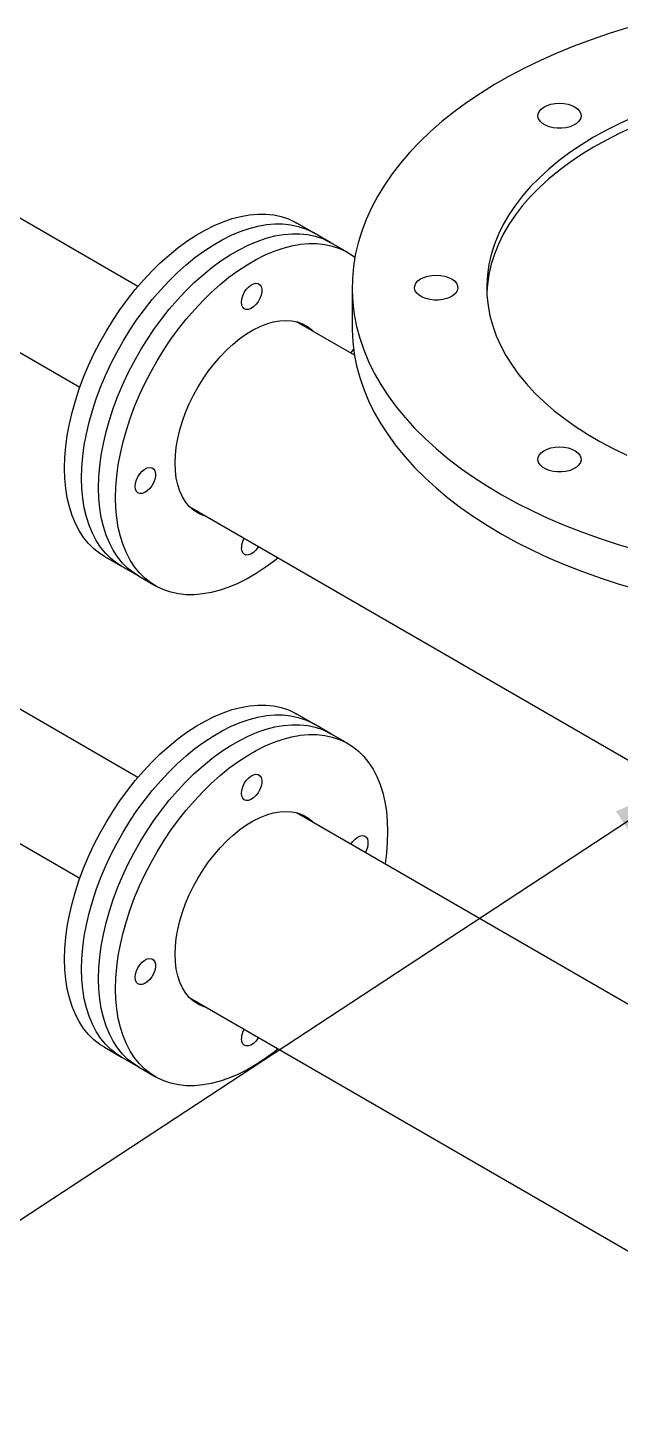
# Model space of a CAD drawing. Header units: millimetres. Extents: x 122 to 2816, y -707 to 556.
# Drawn here: x 2609.55 to 2621.86, y 159.05 to 188.08 of the extents above; entities that cross this region are included whole.
import ezdxf

# ---------------------------------------------------------------- set-up
doc = ezdxf.new("R2010")
doc.units = ezdxf.units.MM
doc.dimstyles.new('SLDDIMSTYLE0', dxfattribs={"dimtxt": 2.5, "dimasz": 1.852083, "dimexe": 0, "dimexo": 0.625, "dimgap": 0, "dimtad": 1, "dimdec": 0, "dimrnd": 1e-09, "dimtxsty": 'Standard', "dimsah": 1, "dimcen": 2.5, "dimazin": 3, "dimtfac": 1.852083, "dimtdec": 0, "dimtmove": 0, "dimatfit": 3, "dimfrac": 2})

msp = doc.modelspace()

# ---------------------------------------------------------------- linework, layer by layer
at = {"color": 7, "linetype": 'Continuous', "lineweight": 25}
for p, q in [((2611.834858, 182.704013), (2602.571094, 188.05187)), ((2601.766109, 185.728052), (2610.627457, 180.612505)), ((2615.491398, 183.817551), (2615.137845, 184.021653)), ((2615.844952, 183.613449), (2615.491398, 183.817551)), ((2616.198505, 183.409347), (2615.844952, 183.613449)), ((2616.288466, 182.679841), (2616.288466, 181.8633)), ((2616.337779, 181.276521), (2615.134461, 181.971182)), ((2612.912141, 178.121595), (2622.204646, 172.757146)), ((2611.13817, 177.093262), (2611.491723, 176.88916)), ((2611.491723, 176.88916), (2611.845277, 176.685058)), ((2611.845277, 176.685058), (2612.19883, 176.480956)), ((2611.834858, 172.497253), (2605.516524, 176.14475)), ((2604.711539, 173.820931), (2610.627457, 170.405745)), ((2615.491398, 173.610791), (2615.137845, 173.814893)), ((2615.844952, 173.406689), (2615.491398, 173.610791)), ((2616.198505, 173.202587), (2615.844952, 173.406689)), ((2622.204646, 167.682891), (2615.134461, 171.764422)), ((2612.912141, 167.914835), (2622.204646, 162.550386)), ((2611.13817, 166.886502), (2611.491723, 166.6824)), ((2611.491723, 166.6824), (2611.845277, 166.478298)), ((2611.845277, 166.478298), (2612.19883, 166.274196))]:
    msp.add_line(p, q, dxfattribs=at)
at = {"color": 7, "linetype": 'Continuous', "lineweight": 25, "flags": 128}
for points in [[(2622.011963, 188.077868), (2621.632098, 187.960111), (2621.260928, 187.83345), (2620.899079, 187.698099), (2620.54716, 187.554286), (2620.205766, 187.402254), (2619.875471, 187.242259), (2619.556834, 187.07457), (2619.250391, 186.899471), (2618.956658, 186.717257), (2618.676132, 186.528235), (2618.409285, 186.332723), (2618.156567, 186.131052), (2617.918405, 185.923562), (2617.695199, 185.710601), (2617.487327, 185.492531), (2617.295138, 185.269717), (2617.118958, 185.042536), (2616.959082, 184.811371), (2616.815781, 184.576612), (2616.689297, 184.338655), (2616.579841, 184.0979), (2616.4876, 183.854755), (2616.412728, 183.609628), (2616.355353, 183.362933), (2616.315569, 183.115086), (2616.293446, 182.866506), (2616.289019, 182.617611), (2616.302297, 182.36882), (2616.333257, 182.120554), (2616.381847, 181.873232), (2616.447984, 181.627269), (2616.531558, 181.383081), (2616.632428, 181.14108), (2616.750423, 180.901673), (2616.885344, 180.665265), (2617.036964, 180.432254), (2617.205028, 180.203033), (2617.389251, 179.977989), (2617.589324, 179.7575), (2617.804908, 179.541939), (2618.035641, 179.331669), (2618.281133, 179.127045), (2618.54097, 178.928412), (2618.814714, 178.736104), (2619.101904, 178.550447), (2619.402055, 178.371753), (2619.714662, 178.200323), (2620.039196, 178.036446), (2620.375111, 177.8804), (2620.721841, 177.732446), (2621.0788, 177.592835), (2621.445387, 177.461802), (2621.820983, 177.339567), (2622.204956, 177.226337)], [(2620.601281, 186.511406), (2620.691866, 186.506088), (2620.778742, 186.490353), (2620.858352, 186.464844), (2620.927438, 186.430606), (2620.983171, 186.38904), (2621.02327, 186.341849), (2621.046092, 186.290964), (2621.050704, 186.238469), (2621.036916, 186.186512), (2621.005293, 186.137221), (2620.957131, 186.092614), (2620.894399, 186.054517), (2620.819667, 186.024489), (2620.735995, 186.003761), (2620.646807, 185.99318), (2620.555756, 185.99318), (2620.466568, 186.003761), (2620.382896, 186.024489), (2620.308164, 186.054517), (2620.245432, 186.092614), (2620.197269, 186.137221), (2620.165647, 186.186512), (2620.151859, 186.238469), (2620.156471, 186.290964), (2620.179293, 186.341849), (2620.219392, 186.38904), (2620.275125, 186.430606), (2620.344211, 186.464844), (2620.423821, 186.490353), (2620.510697, 186.506088), (2620.601281, 186.511406)], [(2622.143846, 186.225229), (2621.854736, 186.092598), (2621.576974, 185.952118), (2621.311198, 185.804111), (2621.058021, 185.648919), (2620.818023, 185.486897), (2620.591758, 185.318419), (2620.379745, 185.143872), (2620.182473, 184.963658), (2620.000394, 184.778191), (2619.833929, 184.587898), (2619.683459, 184.393216), (2619.54933, 184.194593), (2619.431852, 183.992487), (2619.331295, 183.787361), (2619.247889, 183.579688), (2619.181827, 183.369945), (2619.13326, 183.158615), (2619.1023, 182.946184), (2619.089019, 182.73314), (2619.093447, 182.519974), (2619.115574, 182.307175), (2619.155348, 182.095234), (2619.212679, 181.884637), (2619.287435, 181.675869), (2619.379443, 181.46941), (2619.488492, 181.265735), (2619.614332, 181.065313), (2619.756672, 180.868604), (2619.915185, 180.676061), (2620.089507, 180.488127), (2620.279237, 180.305234), (2620.483939, 180.127802), (2620.703141, 179.956241), (2620.936339, 179.790943), (2621.182998, 179.632291), (2621.442549, 179.480647), (2621.714396, 179.336362), (2621.997914, 179.199767)], [(2622.143846, 186.021094), (2621.854736, 185.888463), (2621.576974, 185.747983), (2621.311198, 185.599976), (2621.058021, 185.444783), (2620.818023, 185.282762), (2620.591758, 185.114284), (2620.379745, 184.939737), (2620.182473, 184.759523), (2620.000394, 184.574056), (2619.833929, 184.383763), (2619.683459, 184.189081), (2619.54933, 183.990458), (2619.431852, 183.788352), (2619.331295, 183.583226), (2619.247889, 183.375553), (2619.181827, 183.16581), (2619.13326, 182.95448), (2619.1023, 182.742049), (2619.090496, 182.577773)], [(2610.30958, 178.924642), (2610.315897, 179.146444), (2610.334817, 179.374547), (2610.366257, 179.607934), (2610.410077, 179.845562), (2610.46608, 180.08637), (2610.534016, 180.329281), (2610.613583, 180.573211), (2610.704424, 180.817071), (2610.806135, 181.059772), (2610.91826, 181.300229), (2611.040298, 181.537369), (2611.171706, 181.770132), (2611.311896, 181.997479), (2611.460242, 182.218395), (2611.616081, 182.431892), (2611.778717, 182.637018), (2611.947424, 182.832856), (2612.121449, 183.018531), (2612.300014, 183.193215), (2612.482321, 183.356127), (2612.667557, 183.506539), (2612.854894, 183.64378), (2613.043496, 183.767237), (2613.232519, 183.876358), (2613.421121, 183.970656), (2613.608458, 184.04971), (2613.793694, 184.113166), (2613.976001, 184.160742), (2614.154566, 184.192225), (2614.328591, 184.207474), (2614.497298, 184.206421), (2614.659934, 184.189071), (2614.815773, 184.155502), (2614.964119, 184.105862), (2615.104309, 184.040375), (2615.137845, 184.021653)], [(2610.663134, 178.72054), (2610.66945, 178.942342), (2610.68837, 179.170445), (2610.719811, 179.403832), (2610.76363, 179.64146), (2610.819633, 179.882268), (2610.88757, 180.125179), (2610.967136, 180.369109), (2611.057978, 180.612969), (2611.159688, 180.85567), (2611.271813, 181.096127), (2611.393852, 181.333267), (2611.52526, 181.56603), (2611.665449, 181.793377), (2611.813795, 182.014293), (2611.969634, 182.22779), (2612.13227, 182.432916), (2612.300978, 182.628754), (2612.475002, 182.814429), (2612.653567, 182.989113), (2612.835874, 183.152025), (2613.02111, 183.302437), (2613.208447, 183.439678), (2613.397049, 183.563135), (2613.586073, 183.672256), (2613.774674, 183.766554), (2613.962011, 183.845608), (2614.147247, 183.909064), (2614.329555, 183.95664), (2614.508119, 183.988123), (2614.682144, 184.003372), (2614.850851, 184.002319), (2615.013488, 183.984969), (2615.169326, 183.9514), (2615.317672, 183.90176), (2615.457862, 183.836273), (2615.491398, 183.817551)], [(2610.663134, 178.72054), (2610.66945, 178.942342), (2610.68837, 179.170445), (2610.719811, 179.403832), (2610.76363, 179.64146), (2610.819633, 179.882268), (2610.88757, 180.125179), (2610.967136, 180.369109), (2611.057978, 180.612969), (2611.159688, 180.85567), (2611.271813, 181.096127), (2611.393852, 181.333267), (2611.52526, 181.56603), (2611.665449, 181.793377), (2611.813795, 182.014293), (2611.969634, 182.22779), (2612.13227, 182.432916), (2612.300978, 182.628754), (2612.475002, 182.814429), (2612.653567, 182.989113), (2612.835874, 183.152025), (2613.02111, 183.302437), (2613.208447, 183.439678), (2613.397049, 183.563135), (2613.586073, 183.672256), (2613.774674, 183.766554), (2613.962011, 183.845608), (2614.147247, 183.909064), (2614.329555, 183.95664), (2614.508119, 183.988123), (2614.682144, 184.003372), (2614.850851, 184.002319), (2615.013488, 183.984969), (2615.169326, 183.9514), (2615.317672, 183.90176), (2615.457862, 183.836273), (2615.491398, 183.817551)], [(2611.016687, 178.516438), (2611.023003, 178.738239), (2611.041924, 178.966343), (2611.073364, 179.19973), (2611.117183, 179.437358), (2611.173187, 179.678166), (2611.241123, 179.921077), (2611.32069, 180.165007), (2611.411531, 180.408867), (2611.513241, 180.651568), (2611.625366, 180.892025), (2611.747405, 181.129165), (2611.878813, 181.361928), (2612.019003, 181.589275), (2612.167349, 181.810191), (2612.323187, 182.023688), (2612.485824, 182.228814), (2612.654531, 182.424652), (2612.828555, 182.610327), (2613.00712, 182.785011), (2613.189428, 182.947923), (2613.374664, 183.098335), (2613.562001, 183.235576), (2613.750602, 183.359033), (2613.939626, 183.468154), (2614.128228, 183.562452), (2614.315565, 183.641505), (2614.500801, 183.704962), (2614.683108, 183.752538), (2614.861673, 183.784021), (2615.035697, 183.79927), (2615.204405, 183.798217), (2615.367041, 183.780867), (2615.52288, 183.747298), (2615.671226, 183.697658), (2615.811415, 183.632171), (2615.844952, 183.613449)], [(2611.016687, 178.516438), (2611.023003, 178.738239), (2611.041924, 178.966343), (2611.073364, 179.19973), (2611.117183, 179.437358), (2611.173187, 179.678166), (2611.241123, 179.921077), (2611.32069, 180.165007), (2611.411531, 180.408867), (2611.513241, 180.651568), (2611.625366, 180.892025), (2611.747405, 181.129165), (2611.878813, 181.361928), (2612.019003, 181.589275), (2612.167349, 181.810191), (2612.323187, 182.023688), (2612.485824, 182.228814), (2612.654531, 182.424652), (2612.828555, 182.610327), (2613.00712, 182.785011), (2613.189428, 182.947923), (2613.374664, 183.098335), (2613.562001, 183.235576), (2613.750602, 183.359033), (2613.939626, 183.468154), (2614.128228, 183.562452), (2614.315565, 183.641505), (2614.500801, 183.704962), (2614.683108, 183.752538), (2614.861673, 183.784021), (2615.035697, 183.79927), (2615.204405, 183.798217), (2615.367041, 183.780867), (2615.52288, 183.747298), (2615.671226, 183.697658), (2615.811415, 183.632171), (2615.844952, 183.613449)], [(2611.37024, 178.312336), (2611.376557, 178.534137), (2611.395477, 178.762241), (2611.426917, 178.995628), (2611.470737, 179.233256), (2611.52674, 179.474063), (2611.594676, 179.716975), (2611.674243, 179.960905), (2611.765084, 180.204765), (2611.866795, 180.447466), (2611.97892, 180.687923), (2612.100959, 180.925063), (2612.232366, 181.157826), (2612.372556, 181.385173), (2612.520902, 181.606088), (2612.676741, 181.819586), (2612.839377, 182.024712), (2613.008084, 182.22055), (2613.182109, 182.406225), (2613.360674, 182.580909), (2613.542981, 182.743821), (2613.728217, 182.894233), (2613.915554, 183.031474), (2614.104156, 183.154931), (2614.293179, 183.264052), (2614.481781, 183.35835), (2614.669118, 183.437403), (2614.854354, 183.50086), (2615.036661, 183.548436), (2615.215226, 183.579919), (2615.389251, 183.595168), (2615.557958, 183.594115), (2615.720594, 183.576765), (2615.876433, 183.543196), (2616.024779, 183.493556), (2616.164969, 183.428069), (2616.296377, 183.347026), (2616.345534, 183.310958)], [(2618.038466, 182.93962), (2618.12905, 182.934303), (2618.215926, 182.918567), (2618.295536, 182.893058), (2618.364623, 182.85882), (2618.420356, 182.817255), (2618.460454, 182.770064), (2618.483277, 182.719179), (2618.487888, 182.666683), (2618.4741, 182.614727), (2618.442478, 182.565436), (2618.394315, 182.520828), (2618.331583, 182.482731), (2618.256852, 182.452704), (2618.173179, 182.431975), (2618.083992, 182.421394), (2617.99294, 182.421394), (2617.903752, 182.431975), (2617.82008, 182.452704), (2617.745348, 182.482731), (2617.682617, 182.520828), (2617.634454, 182.565436), (2617.602831, 182.614727), (2617.589043, 182.666683), (2617.593655, 182.719179), (2617.616477, 182.770064), (2617.656576, 182.817255), (2617.712309, 182.85882), (2617.781395, 182.893058), (2617.861006, 182.918567), (2617.947881, 182.934303), (2618.038466, 182.93962)], [(2613.986536, 182.374381), (2613.9932, 182.439148), (2614.012775, 182.50754), (2614.04403, 182.57526), (2614.085002, 182.638052), (2614.133115, 182.691972), (2614.185348, 182.733631), (2614.238417, 182.760412), (2614.288989, 182.770632), (2614.333886, 182.763648), (2614.370286, 182.7399), (2614.395903, 182.70088), (2614.409127, 182.649039), (2614.409127, 182.587635), (2614.395903, 182.520527), (2614.370286, 182.45193), (2614.333886, 182.386155), (2614.288989, 182.327335), (2614.238417, 182.279165), (2614.185348, 182.244674), (2614.133115, 182.226026), (2614.085002, 182.224395), (2614.04403, 182.239883), (2614.012775, 182.271517), (2613.9932, 182.317308), (2613.986536, 182.374381)], [(2612.607677, 179.026693), (2612.613903, 179.19266), (2612.632532, 179.364517), (2612.663418, 179.540918), (2612.706319, 179.720483), (2612.7609, 179.901806), (2612.826733, 180.083468), (2612.903304, 180.264048), (2612.990013, 180.442132), (2613.086181, 180.616326), (2613.191056, 180.785268), (2613.303816, 180.947634), (2613.42358, 181.102155), (2613.549411, 181.247621), (2613.680322, 181.382893), (2613.81529, 181.506913), (2613.953259, 181.618709), (2614.093148, 181.717409), (2614.233864, 181.802237), (2614.374303, 181.872532), (2614.513369, 181.927742), (2614.649971, 181.967436), (2614.783041, 181.991302), (2614.911537, 181.999155), (2615.034455, 181.990932), (2615.150831, 181.966698), (2615.259756, 181.926643), (2615.360375, 181.871081), (2615.451903, 181.800445), (2615.485194, 181.768708)], [(2616.288466, 181.8633), (2616.289019, 181.80107), (2616.302297, 181.552279), (2616.333257, 181.304014), (2616.381847, 181.056691), (2616.447984, 180.810728), (2616.531558, 180.56654), (2616.632428, 180.324539), (2616.750423, 180.085133), (2616.885344, 179.848725), (2617.036964, 179.615713), (2617.205028, 179.386492), (2617.389251, 179.161448), (2617.589324, 178.940959), (2617.804908, 178.725398), (2618.035641, 178.515128), (2618.281133, 178.310504), (2618.54097, 178.111871), (2618.814714, 177.919564), (2619.101904, 177.733906), (2619.402055, 177.555212), (2619.714662, 177.383782), (2620.039196, 177.219906), (2620.375111, 177.063859), (2620.721841, 176.915905), (2621.0788, 176.776294), (2621.445387, 176.645261), (2621.820983, 176.523026), (2622.204956, 176.409797)], [(2616.264989, 181.318542), (2616.29471, 181.362), (2616.320166, 181.392646)], [(2620.601281, 179.367835), (2620.691866, 179.362517), (2620.778742, 179.346782), (2620.858352, 179.321273), (2620.927438, 179.287035), (2620.983171, 179.245469), (2621.02327, 179.198278), (2621.046092, 179.147393), (2621.050704, 179.094898), (2621.036916, 179.042941), (2621.005293, 178.99365), (2620.957131, 178.949043), (2620.894399, 178.910946), (2620.819667, 178.880918), (2620.735995, 178.86019), (2620.646807, 178.849609), (2620.555756, 178.849609), (2620.466568, 178.86019), (2620.382896, 178.880918), (2620.308164, 178.910946), (2620.245432, 178.949043), (2620.197269, 178.99365), (2620.165647, 179.042941), (2620.151859, 179.094898), (2620.156471, 179.147393), (2620.179293, 179.198278), (2620.219392, 179.245469), (2620.275125, 179.287035), (2620.344211, 179.321273), (2620.423821, 179.346782), (2620.510697, 179.362517), (2620.601281, 179.367835)], [(2611.13817, 177.093262), (2611.040298, 177.155584), (2610.91826, 177.25182), (2610.806135, 177.362821), (2610.704424, 177.488089), (2610.613583, 177.627066), (2610.534016, 177.779131), (2610.46608, 177.943604), (2610.410077, 178.119752), (2610.366257, 178.306787), (2610.334817, 178.503873), (2610.315897, 178.710132), (2610.30958, 178.924642)], [(2611.776827, 178.547053), (2611.783491, 178.61182), (2611.803066, 178.680212), (2611.834321, 178.747932), (2611.875293, 178.810725), (2611.923406, 178.864644), (2611.975639, 178.906304), (2612.028708, 178.933084), (2612.07928, 178.943304), (2612.124177, 178.93632), (2612.160577, 178.912572), (2612.186194, 178.873552), (2612.199418, 178.821712), (2612.199418, 178.760308), (2612.186194, 178.693199), (2612.160577, 178.624602), (2612.124177, 178.558827), (2612.07928, 178.500007), (2612.028708, 178.451838), (2611.975639, 178.417346), (2611.923406, 178.398699), (2611.875293, 178.397068), (2611.834321, 178.412556), (2611.803066, 178.444189), (2611.783491, 178.489981), (2611.776827, 178.547053)], [(2613.262874, 177.919121), (2613.191056, 177.941672), (2613.086181, 177.989527), (2612.990013, 178.052689), (2612.903304, 178.130661), (2612.826733, 178.222834), (2612.7609, 178.328487), (2612.706319, 178.446792), (2612.663418, 178.576824), (2612.632532, 178.717565), (2612.613903, 178.867913), (2612.607677, 179.026693)], [(2611.491723, 176.88916), (2611.393852, 176.951482), (2611.271813, 177.047718), (2611.159688, 177.158719), (2611.057978, 177.283987), (2610.967136, 177.422964), (2610.88757, 177.575029), (2610.819633, 177.739502), (2610.76363, 177.91565), (2610.719811, 178.102685), (2610.68837, 178.299771), (2610.66945, 178.50603), (2610.663134, 178.72054)], [(2611.491723, 176.88916), (2611.393852, 176.951482), (2611.271813, 177.047718), (2611.159688, 177.158719), (2611.057978, 177.283987), (2610.967136, 177.422964), (2610.88757, 177.575029), (2610.819633, 177.739502), (2610.76363, 177.91565), (2610.719811, 178.102685), (2610.68837, 178.299771), (2610.66945, 178.50603), (2610.663134, 178.72054)], [(2611.845277, 176.685058), (2611.747405, 176.74738), (2611.625366, 176.843616), (2611.513241, 176.954617), (2611.411531, 177.079885), (2611.32069, 177.218862), (2611.241123, 177.370927), (2611.173187, 177.5354), (2611.117183, 177.711548), (2611.073364, 177.898582), (2611.041924, 178.095669), (2611.023003, 178.301928), (2611.016687, 178.516438)], [(2611.845277, 176.685058), (2611.747405, 176.74738), (2611.625366, 176.843616), (2611.513241, 176.954617), (2611.411531, 177.079885), (2611.32069, 177.218862), (2611.241123, 177.370927), (2611.173187, 177.5354), (2611.117183, 177.711548), (2611.073364, 177.898582), (2611.041924, 178.095669), (2611.023003, 178.301928), (2611.016687, 178.516438)], [(2614.750509, 177.060328), (2614.669118, 176.996071), (2614.481781, 176.85883), (2614.293179, 176.735373), (2614.104156, 176.626252), (2613.915554, 176.531954), (2613.728217, 176.4529), (2613.542981, 176.389443), (2613.360674, 176.341868), (2613.182109, 176.310385), (2613.008084, 176.295136), (2612.839377, 176.296188), (2612.676741, 176.313538), (2612.520902, 176.347108), (2612.372556, 176.396747), (2612.232366, 176.462235), (2612.100959, 176.543278), (2611.97892, 176.639514), (2611.866795, 176.750515), (2611.765084, 176.875783), (2611.674243, 177.01476), (2611.594676, 177.166825), (2611.52674, 177.331298), (2611.470737, 177.507446), (2611.426917, 177.69448), (2611.395477, 177.891567), (2611.376557, 178.097826), (2611.37024, 178.312336)], [(2614.342242, 177.296016), (2614.333886, 177.282775), (2614.288989, 177.223955), (2614.238417, 177.175785), (2614.185348, 177.141293), (2614.133115, 177.122646), (2614.085002, 177.121015), (2614.04403, 177.136503), (2614.012775, 177.168137), (2613.9932, 177.213928), (2613.986536, 177.271001)], [(2610.30958, 168.717881), (2610.315897, 168.939683), (2610.334817, 169.167787), (2610.366257, 169.401174), (2610.410077, 169.638802), (2610.46608, 169.879609), (2610.534016, 170.122521), (2610.613583, 170.366451), (2610.704424, 170.610311), (2610.806135, 170.853012), (2610.91826, 171.093469), (2611.040298, 171.330609), (2611.171706, 171.563372), (2611.311896, 171.790719), (2611.460242, 172.011634), (2611.616081, 172.225132), (2611.778717, 172.430258), (2611.947424, 172.626096), (2612.121449, 172.811771), (2612.300014, 172.986455), (2612.482321, 173.149367), (2612.667557, 173.299779), (2612.854894, 173.43702), (2613.043496, 173.560476), (2613.232519, 173.669598), (2613.421121, 173.763896), (2613.608458, 173.842949), (2613.793694, 173.906406), (2613.976001, 173.953982), (2614.154566, 173.985465), (2614.328591, 174.000714), (2614.497298, 173.999661), (2614.659934, 173.982311), (2614.815773, 173.948741), (2614.964119, 173.899102), (2615.104309, 173.833615), (2615.137845, 173.814893)], [(2610.663134, 168.513779), (2610.66945, 168.735581), (2610.68837, 168.963685), (2610.719811, 169.197072), (2610.76363, 169.4347), (2610.819633, 169.675507), (2610.88757, 169.918419), (2610.967136, 170.162349), (2611.057978, 170.406209), (2611.159688, 170.64891), (2611.271813, 170.889367), (2611.393852, 171.126507), (2611.52526, 171.35927), (2611.665449, 171.586617), (2611.813795, 171.807532), (2611.969634, 172.02103), (2612.13227, 172.226156), (2612.300978, 172.421994), (2612.475002, 172.607669), (2612.653567, 172.782353), (2612.835874, 172.945265), (2613.02111, 173.095677), (2613.208447, 173.232918), (2613.397049, 173.356374), (2613.586073, 173.465495), (2613.774674, 173.559794), (2613.962011, 173.638847), (2614.147247, 173.702304), (2614.329555, 173.74988), (2614.508119, 173.781363), (2614.682144, 173.796612), (2614.850851, 173.795559), (2615.013488, 173.778209), (2615.169326, 173.744639), (2615.317672, 173.695), (2615.457862, 173.629513), (2615.491398, 173.610791)], [(2610.663134, 168.513779), (2610.66945, 168.735581), (2610.68837, 168.963685), (2610.719811, 169.197072), (2610.76363, 169.4347), (2610.819633, 169.675507), (2610.88757, 169.918419), (2610.967136, 170.162349), (2611.057978, 170.406209), (2611.159688, 170.64891), (2611.271813, 170.889367), (2611.393852, 171.126507), (2611.52526, 171.35927), (2611.665449, 171.586617), (2611.813795, 171.807532), (2611.969634, 172.02103), (2612.13227, 172.226156), (2612.300978, 172.421994), (2612.475002, 172.607669), (2612.653567, 172.782353), (2612.835874, 172.945265), (2613.02111, 173.095677), (2613.208447, 173.232918), (2613.397049, 173.356374), (2613.586073, 173.465495), (2613.774674, 173.559794), (2613.962011, 173.638847), (2614.147247, 173.702304), (2614.329555, 173.74988), (2614.508119, 173.781363), (2614.682144, 173.796612), (2614.850851, 173.795559), (2615.013488, 173.778209), (2615.169326, 173.744639), (2615.317672, 173.695), (2615.457862, 173.629513), (2615.491398, 173.610791)], [(2611.016687, 168.309677), (2611.023003, 168.531479), (2611.041924, 168.759583), (2611.073364, 168.99297), (2611.117183, 169.230598), (2611.173187, 169.471405), (2611.241123, 169.714317), (2611.32069, 169.958247), (2611.411531, 170.202107), (2611.513241, 170.444808), (2611.625366, 170.685265), (2611.747405, 170.922404), (2611.878813, 171.155168), (2612.019003, 171.382515), (2612.167349, 171.60343), (2612.323187, 171.816928), (2612.485824, 172.022054), (2612.654531, 172.217892), (2612.828555, 172.403567), (2613.00712, 172.578251), (2613.189428, 172.741163), (2613.374664, 172.891575), (2613.562001, 173.028816), (2613.750602, 173.152272), (2613.939626, 173.261393), (2614.128228, 173.355691), (2614.315565, 173.434745), (2614.500801, 173.498202), (2614.683108, 173.545778), (2614.861673, 173.577261), (2615.035697, 173.59251), (2615.204405, 173.591457), (2615.367041, 173.574107), (2615.52288, 173.540537), (2615.671226, 173.490898), (2615.811415, 173.425411), (2615.844952, 173.406689)], [(2611.016687, 168.309677), (2611.023003, 168.531479), (2611.041924, 168.759583), (2611.073364, 168.99297), (2611.117183, 169.230598), (2611.173187, 169.471405), (2611.241123, 169.714317), (2611.32069, 169.958247), (2611.411531, 170.202107), (2611.513241, 170.444808), (2611.625366, 170.685265), (2611.747405, 170.922404), (2611.878813, 171.155168), (2612.019003, 171.382515), (2612.167349, 171.60343), (2612.323187, 171.816928), (2612.485824, 172.022054), (2612.654531, 172.217892), (2612.828555, 172.403567), (2613.00712, 172.578251), (2613.189428, 172.741163), (2613.374664, 172.891575), (2613.562001, 173.028816), (2613.750602, 173.152272), (2613.939626, 173.261393), (2614.128228, 173.355691), (2614.315565, 173.434745), (2614.500801, 173.498202), (2614.683108, 173.545778), (2614.861673, 173.577261), (2615.035697, 173.59251), (2615.204405, 173.591457), (2615.367041, 173.574107), (2615.52288, 173.540537), (2615.671226, 173.490898), (2615.811415, 173.425411), (2615.844952, 173.406689)], [(2611.37024, 168.105575), (2611.376557, 168.327377), (2611.395477, 168.555481), (2611.426917, 168.788868), (2611.470737, 169.026496), (2611.52674, 169.267303), (2611.594676, 169.510215), (2611.674243, 169.754145), (2611.765084, 169.998005), (2611.866795, 170.240706), (2611.97892, 170.481163), (2612.100959, 170.718302), (2612.232366, 170.951066), (2612.372556, 171.178413), (2612.520902, 171.399328), (2612.676741, 171.612826), (2612.839377, 171.817952), (2613.008084, 172.01379), (2613.182109, 172.199465), (2613.360674, 172.374149), (2613.542981, 172.537061), (2613.728217, 172.687473), (2613.915554, 172.824714), (2614.104156, 172.94817), (2614.293179, 173.057291), (2614.481781, 173.151589), (2614.669118, 173.230643), (2614.854354, 173.2941), (2615.036661, 173.341676), (2615.215226, 173.373159), (2615.389251, 173.388408), (2615.557958, 173.387355), (2615.720594, 173.370005), (2615.876433, 173.336435), (2616.024779, 173.286796), (2616.164969, 173.221309), (2616.296377, 173.140266), (2616.418415, 173.044029), (2616.53054, 172.933029), (2616.632251, 172.80776), (2616.723092, 172.668784), (2616.802659, 172.516719), (2616.870595, 172.352245), (2616.926598, 172.176098), (2616.970418, 171.989063), (2617.001858, 171.791976), (2617.020778, 171.585717), (2617.027095, 171.371208), (2617.020778, 171.149406), (2617.001858, 170.921302), (2616.972828, 170.703155)], [(2613.986536, 172.16762), (2613.9932, 172.232387), (2614.012775, 172.30078), (2614.04403, 172.368499), (2614.085002, 172.431292), (2614.133115, 172.485212), (2614.185348, 172.526871), (2614.238417, 172.553652), (2614.288989, 172.563872), (2614.333886, 172.556888), (2614.370286, 172.53314), (2614.395903, 172.49412), (2614.409127, 172.442279), (2614.409127, 172.380875), (2614.395903, 172.313767), (2614.370286, 172.24517), (2614.333886, 172.179395), (2614.288989, 172.120575), (2614.238417, 172.072405), (2614.185348, 172.037913), (2614.133115, 172.019266), (2614.085002, 172.017635), (2614.04403, 172.033123), (2614.012775, 172.064757), (2613.9932, 172.110548), (2613.986536, 172.16762)], [(2612.607677, 168.819932), (2612.613903, 168.9859), (2612.632532, 169.157757), (2612.663418, 169.334158), (2612.706319, 169.513723), (2612.7609, 169.695046), (2612.826733, 169.876708), (2612.903304, 170.057288), (2612.990013, 170.235372), (2613.086181, 170.409566), (2613.191056, 170.578508), (2613.303816, 170.740874), (2613.42358, 170.895395), (2613.549411, 171.040861), (2613.680322, 171.176133), (2613.81529, 171.300152), (2613.953259, 171.411949), (2614.093148, 171.510648), (2614.233864, 171.595477), (2614.374303, 171.665772), (2614.513369, 171.720982), (2614.649971, 171.760675), (2614.783041, 171.784542), (2614.911537, 171.792395), (2615.034455, 171.784172), (2615.150831, 171.759938), (2615.259756, 171.719883), (2615.360375, 171.66432), (2615.451903, 171.593684), (2615.485194, 171.561948)], [(2616.264989, 171.111782), (2616.29471, 171.15524), (2616.342824, 171.20916), (2616.395056, 171.250819), (2616.448126, 171.2776), (2616.498698, 171.287819), (2616.543594, 171.280836), (2616.579995, 171.257088), (2616.605612, 171.218067), (2616.618836, 171.166227), (2616.618836, 171.104823), (2616.605612, 171.037714), (2616.579995, 170.969117), (2616.564733, 170.938744)], [(2611.13817, 166.886502), (2611.040298, 166.948824), (2610.91826, 167.04506), (2610.806135, 167.156061), (2610.704424, 167.281329), (2610.613583, 167.420306), (2610.534016, 167.572371), (2610.46608, 167.736844), (2610.410077, 167.912991), (2610.366257, 168.100026), (2610.334817, 168.297113), (2610.315897, 168.503372), (2610.30958, 168.717881)], [(2611.776827, 168.340293), (2611.783491, 168.40506), (2611.803066, 168.473452), (2611.834321, 168.541172), (2611.875293, 168.603964), (2611.923406, 168.657884), (2611.975639, 168.699543), (2612.028708, 168.726324), (2612.07928, 168.736544), (2612.124177, 168.72956), (2612.160577, 168.705812), (2612.186194, 168.666792), (2612.199418, 168.614951), (2612.199418, 168.553548), (2612.186194, 168.486439), (2612.160577, 168.417842), (2612.124177, 168.352067), (2612.07928, 168.293247), (2612.028708, 168.245078), (2611.975639, 168.210586), (2611.923406, 168.191938), (2611.875293, 168.190307), (2611.834321, 168.205795), (2611.803066, 168.237429), (2611.783491, 168.28322), (2611.776827, 168.340293)], [(2613.262874, 167.712361), (2613.191056, 167.734912), (2613.086181, 167.782767), (2612.990013, 167.845929), (2612.903304, 167.923901), (2612.826733, 168.016074), (2612.7609, 168.121727), (2612.706319, 168.240032), (2612.663418, 168.370064), (2612.632532, 168.510805), (2612.613903, 168.661153), (2612.607677, 168.819932)], [(2611.491723, 166.6824), (2611.393852, 166.744722), (2611.271813, 166.840958), (2611.159688, 166.951959), (2611.057978, 167.077227), (2610.967136, 167.216204), (2610.88757, 167.368269), (2610.819633, 167.532742), (2610.76363, 167.708889), (2610.719811, 167.895924), (2610.68837, 168.093011), (2610.66945, 168.29927), (2610.663134, 168.513779)], [(2611.491723, 166.6824), (2611.393852, 166.744722), (2611.271813, 166.840958), (2611.159688, 166.951959), (2611.057978, 167.077227), (2610.967136, 167.216204), (2610.88757, 167.368269), (2610.819633, 167.532742), (2610.76363, 167.708889), (2610.719811, 167.895924), (2610.68837, 168.093011), (2610.66945, 168.29927), (2610.663134, 168.513779)], [(2611.845277, 166.478298), (2611.747405, 166.54062), (2611.625366, 166.636856), (2611.513241, 166.747856), (2611.411531, 166.873125), (2611.32069, 167.012102), (2611.241123, 167.164166), (2611.173187, 167.32864), (2611.117183, 167.504787), (2611.073364, 167.691822), (2611.041924, 167.888909), (2611.023003, 168.095168), (2611.016687, 168.309677)], [(2611.845277, 166.478298), (2611.747405, 166.54062), (2611.625366, 166.636856), (2611.513241, 166.747856), (2611.411531, 166.873125), (2611.32069, 167.012102), (2611.241123, 167.164166), (2611.173187, 167.32864), (2611.117183, 167.504787), (2611.073364, 167.691822), (2611.041924, 167.888909), (2611.023003, 168.095168), (2611.016687, 168.309677)], [(2614.750509, 166.853568), (2614.669118, 166.78931), (2614.481781, 166.65207), (2614.293179, 166.528613), (2614.104156, 166.419492), (2613.915554, 166.325194), (2613.728217, 166.24614), (2613.542981, 166.182683), (2613.360674, 166.135107), (2613.182109, 166.103625), (2613.008084, 166.088376), (2612.839377, 166.089428), (2612.676741, 166.106778), (2612.520902, 166.140348), (2612.372556, 166.189987), (2612.232366, 166.255475), (2612.100959, 166.336518), (2611.97892, 166.432754), (2611.866795, 166.543754), (2611.765084, 166.669023), (2611.674243, 166.808), (2611.594676, 166.960064), (2611.52674, 167.124538), (2611.470737, 167.300685), (2611.426917, 167.48772), (2611.395477, 167.684807), (2611.376557, 167.891066), (2611.37024, 168.105575)], [(2614.342242, 167.089256), (2614.333886, 167.076015), (2614.288989, 167.017195), (2614.238417, 166.969025), (2614.185348, 166.934533), (2614.133115, 166.915886), (2614.085002, 166.914255), (2614.04403, 166.929743), (2614.012775, 166.961377), (2613.9932, 167.007168), (2613.986536, 167.06424)]]:
    msp.add_lwpolyline(points, dxfattribs=at)
at = {"color": 7, "linetype": 'Continuous', "lineweight": 25}
for centre in [(2614.414231, 177.257122), (2614.414231, 167.050361)]:
    msp.add_arc(centre, 0.42792, 150.3116185, 178.1413808, dxfattribs=at)

# ---------------------------------------------------------------- leaders
at = {"color": 7, "linetype": 'Continuous', "lineweight": 0}
msp.add_leader([(2623.492315, 172.553368), (2590.645857, 150.994435)], dimstyle='SLDDIMSTYLE0', dxfattribs=at)

doc.saveas('drawing.dxf')
